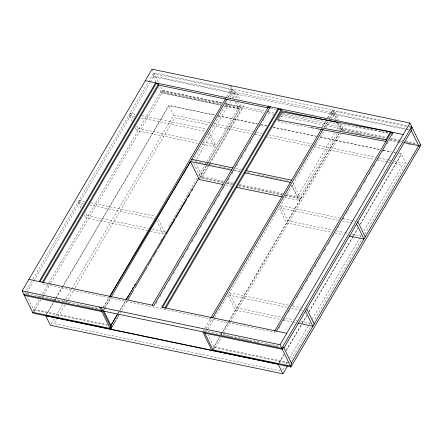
<?xml version="1.0" encoding="UTF-8"?>
<svg xmlns="http://www.w3.org/2000/svg" width="443" height="443" viewBox="0 0 443 443"><rect width="100%" height="100%" fill="white"/><g stroke="black" fill="none" stroke-linecap="round" stroke-linejoin="round"><path stroke-width="0.33" stroke-dasharray="2.21 1.66" d="M24.603 293.294L32.638 279.588M32.987 278.99L153.815 72.785L411.697 126.615M80.903 208.06L78.239 202.623L79.518 200.441L84.906 201.565M132.269 121.509L129.306 115.468L130.585 113.286L135.979 114.41M156.041 82.116L153.001 75.908L154.28 73.726L231.772 89.901L230.493 92.083L233.533 98.291M26.763 292.906L26.065 294.097L25.65 293.249L99.094 308.583M27.112 292.308L33.413 281.56M33.762 280.962L149.917 82.73M150.271 82.132L153.416 76.761L230.908 92.936L228.461 97.117M147.63 230.665L85.637 217.723L86.917 215.542L85.139 211.92M198.027 143.371L136.704 130.569L137.983 128.387L136.505 125.369M39.062 299.645L33.463 309.197L107.583 324.669M40.457 297.259L48.508 283.526M48.857 282.927L160.815 91.862L220.786 104.376M33.236 311.141L33.878 310.045L27.411 296.849M33.762 311.983L41.094 299.468M42.489 297.081L43.536 295.293M43.885 294.7L50.524 283.376M50.873 282.778L162.974 91.468L160.36 86.136M46.354 314.403L53.354 302.458M54.755 300.072L55.453 298.875M55.801 298.277L62.103 287.529M62.452 286.931L168.833 105.384L214.722 114.964M45.767 315.826L53.813 302.087M54.162 301.495L55.563 299.103M55.912 298.504L168.944 105.611L214.833 115.191M51.089 324.071L54.24 318.694M55.635 316.308L62.635 304.363M64.036 301.971L65.437 299.584M65.785 298.986L173.567 115.047L168.833 105.384M57.579 317.62L54.079 323.584L280.43 370.835M57.928 317.022L64.922 305.089M66.666 302.104L67.718 300.315M68.067 299.717L74.706 288.382M75.061 287.784L174.703 117.733L208.487 124.788M103.025 307.885L109.316 297.148M226.766 96.712L231.307 88.96M103.618 309.79L104.664 308.001M105.013 307.409L110.595 297.884M228.411 96.818L232.83 89.276M103.557 310.272L104.255 309.081M104.603 308.483L110.9 297.735M192.65 161.141L228.145 100.572M229.884 97.604L233.71 91.07L236.125 91.574L239.973 99.426M195.064 161.645L196.111 159.868M196.454 159.27L230.559 101.076M232.298 98.108L236.125 91.574M150.327 231.229L163.129 233.898L164.408 231.717L158.19 219.036M202.069 144.213L214.196 146.744L215.475 144.562L209.262 131.881M117.949 313.434L119.699 310.449M120.047 309.851L125.297 300.891M160.632 240.588L161.684 238.799M164.835 233.422L166.23 231.036M168.683 226.855L197.368 177.892M198.769 175.506L206.466 162.371M206.815 161.773L238.306 108.037L224.828 105.224M238.699 108.84L224.546 105.883L238.722 108.884L239.979 106.652L225.155 103.562M206.311 165.555L200.048 176.242L223.66 181.17M206.659 164.962L241.108 106.17L264.72 111.099M119.981 313.256L127.313 300.742M199.256 177.97L207.285 164.264M207.634 163.666L240.46 107.643L237.802 102.222M199.322 179.559L200.601 177.377L222.868 182.023M223.189 182.682L200.928 178.036L207.889 166.158M208.232 165.566L209.279 163.783M209.628 163.19L241.989 107.965L239.624 103.141M209.423 164.868L202.462 176.746L196.249 164.065M209.772 164.275L243.523 106.674L242.044 103.656M156.047 303.372L157.448 300.985M159.895 296.81L161.994 293.227M164.442 289.052L165.837 286.66M169.337 280.696L170.732 278.309M173.18 274.128L175.278 270.551M177.726 266.37L180.174 262.195M182.621 258.014L184.72 254.437M187.167 250.256L188.568 247.87M192.063 241.906L193.464 239.519M195.911 235.338L198.01 231.761M200.457 227.58L201.858 225.194M205.353 219.224L206.754 216.837M209.201 212.662L211.3 209.079M213.747 204.904L216.195 200.723M218.643 196.548L220.741 192.965M223.189 188.79L224.584 186.403M228.084 180.434L229.485 178.047M231.933 173.872L234.026 170.289M236.479 166.114L237.874 163.727M241.374 157.758L242.77 155.371M245.217 151.19L247.316 147.613M249.763 143.432L252.211 139.257M254.659 135.082L256.757 131.499M259.554 126.726L260.606 124.932M263.053 120.756L265.501 116.581M267.949 112.4L270.047 108.823M279.184 120.54L283.138 113.79L282.169 111.979M321.751 127.446L325.577 120.911M327.316 117.943L331.148 111.409L333.557 111.913L329.73 118.447M203.121 331.226L204.516 328.844M204.865 328.246L210.802 318.118M322.554 127.401L326.17 121.238M328.141 117.866L332.682 110.119L337.405 119.765M204.295 332.145L211.975 319.032M324.176 127.556L327.92 121.166M329.315 118.785L334.205 110.44L338.945 120.114M324.514 127.351L328.091 121.244M205.076 332.538L206.034 330.904L279.483 346.238M333.413 113.613L334.67 111.381L408.114 126.715M207.85 329.365L206.449 331.752L206.034 330.904M208.199 328.767L214.501 318.019M214.849 317.421L324.359 130.535M325.76 128.149L329.609 121.581M331.353 118.597L333.806 114.416L405.229 129.323M334.714 133.044L297.486 196.581L291.859 185.108M336.802 129.478L338.541 126.51L337.062 123.492M337.129 133.548L299.894 197.085L286.405 194.272M339.216 129.982L340.955 127.014L281.587 114.621M284.328 197.301L299.175 200.402L300.454 198.22L285.608 195.119M219.446 337.3L213.847 346.852L289.993 362.745M221.195 334.315L228.195 322.371M228.544 321.773L338.751 133.692M340.501 130.707L341.204 129.517L383.655 138.377M213.321 348.126L219.606 337.4M221.356 334.421L222.054 333.23M222.403 332.632L228.339 322.498M228.688 321.906L339.05 133.559M340.789 130.596L341.835 128.808L339.177 123.381M212.989 349.887L214.268 347.705L207.8 334.504M356.443 133.459L341.619 130.364L342.899 128.182L386.025 137.186M213.448 350.828L221.483 337.123M223.577 333.546L230.21 322.222M230.559 321.624L340.567 133.891M342.312 130.912L343.358 129.123L340.468 123.22M278.985 328.363L281.084 324.785M283.531 320.605L284.927 318.218M288.426 312.254L289.822 309.867M292.269 305.687L294.368 302.109M296.816 297.929L299.263 293.753M301.716 289.572L303.809 285.995M306.257 281.814L307.658 279.428M310.106 275.253L312.553 271.072M315.001 266.896L317.099 263.314M319.547 259.138L320.948 256.752M324.442 250.782L325.843 248.396M328.291 244.22L330.389 240.638M332.837 236.462L335.285 232.282M337.732 228.106L339.831 224.523M342.627 219.75L343.679 217.962M346.127 213.781L348.575 209.605M351.022 205.43L353.121 201.847M355.917 197.074L356.964 195.28M359.766 190.507L361.859 186.929M364.307 182.749L366.405 179.171M369.207 174.392L371.3 170.815M373.754 166.634L375.149 164.248M377.597 160.073L379.695 156.49M382.492 151.716L384.59 148.134M387.038 143.958L388.439 141.572M391.933 135.602L392.985 133.814M278.885 362.944L283.78 354.583M286.233 350.402L301.982 323.528M302.331 322.93L306.877 315.167M308.976 311.584L353.071 236.335M353.42 235.737L357.623 228.571M360.07 224.391L401.364 153.92L399.337 153.499M279.345 362.573L284.245 354.212M286.344 350.629L306.639 315.992M309.087 311.811L353.182 236.562M353.531 235.964L358.431 227.608M360.53 224.02L401.474 154.147L399.448 153.727M282.484 369.922L285.281 365.148M285.63 364.556L287.38 361.571M289.473 357.988L308.705 325.173M309.053 324.575L310.106 322.786M312.199 319.204L359.749 238.057M360.098 237.465L361.848 234.48M363.947 230.897L402.405 165.267L392.947 163.29M289.567 362.457L310.565 326.624M313.013 322.443L361.654 239.43M364.805 234.059L406.098 163.589L401.364 153.92M103.385 307.292L109.404 297.22M118.032 313.522L119.095 311.745M119.449 311.152L125.823 300.487M283.138 113.79L387.985 133.033M310.094 127.462L278.52 121.664L277.877 120.457M408.789 126.853L411.486 127.418M153.001 75.908L230.493 92.083M408.878 129.367L333.391 113.563L336.453 119.815M405.904 129.467L408.601 130.026M270.8 108.485L276.15 109.604M355.591 126.183L388.007 132.95M268.093 111.802L274.843 113.214M221.782 102.859L162.487 90.477L161.23 92.709L221.201 105.229M162.509 90.527L221.805 102.903M225.177 103.607L240.001 106.702M390.737 138.166L402.87 140.702M405.561 141.262L416.342 143.515M162.974 91.468L221.594 103.706M225.637 104.554L263.574 112.472M268.297 113.458L273.696 114.582M280.441 115.994L385.139 137.845M390.527 138.969L399.963 140.94M400.633 141.079L401.984 141.361M406.026 142.209L408.047 142.629M408.723 142.768L416.808 144.457M389.718 139.645L401.175 142.031M221.179 105.179L161.208 92.659L158.777 87.697M357.119 133.598L359.14 134.019M359.81 134.163L361.831 134.583M389.458 140.353L397.548 142.037M398.218 142.181L401.591 142.884M408.33 144.291L410.351 144.711M218.1 115.667L257.444 123.879M260.822 124.583L266.902 125.856M272.982 127.124L316.224 136.151M320.283 136.998L379.74 149.407M383.117 150.116L391.23 151.805M393.932 152.37L395.283 152.652M218.211 115.894L257.555 124.106M260.933 124.81L267.013 126.083M273.093 127.351L316.335 136.378M320.394 137.225L379.85 149.634M383.228 150.343L391.341 152.032M394.043 152.597L395.394 152.879M173.567 115.047L210.746 122.805M214.124 123.514L253.33 131.698M256.713 132.402L262.118 133.531M268.879 134.943L311.462 143.831M314.846 144.54L375.681 157.237M379.058 157.941L388.522 159.917M389.198 160.061L391.224 160.482M394.608 161.186L406.098 163.589M212.54 125.629L251.729 133.814M255.107 134.517L260.512 135.647M266.592 136.915L310.515 146.085M313.893 146.788L374.025 159.342M377.403 160.045L387.542 162.16M388.218 162.304L389.569 162.587M142.042 115.678L206.731 129.184M129.306 115.468L134.7 116.598M141.439 118.004L206.122 131.505M137.983 128.387L199.306 141.19M202.672 141.893L215.475 144.562M235.626 168.506L241.695 169.769M196.022 161.845L198.049 162.271M198.724 162.409L200.745 162.83M201.421 162.974L213.565 165.51M219.639 166.778L229.756 168.888M234.48 169.874L240.549 171.142M247.299 172.548L250.672 173.252M258.092 174.802L266.863 176.635M267.539 176.774L269.56 177.2M270.236 177.338L272.262 177.759M272.932 177.903L274.959 178.324M275.635 178.463L288.454 181.143M233.671 170.544L239.741 171.812M227.708 182.018L233.782 183.286M239.176 184.41L283.033 193.563M226.916 182.87L232.315 183.995M239.059 185.401L282.235 194.416M226.561 183.385L232.636 184.653M238.705 185.922L281.886 194.937M285.259 195.64L300.775 198.879L292.502 181.984M225.637 185.052L231.706 186.32M340.329 218.144L280.358 205.624L287.756 220.725L332.903 230.15M343.026 218.704L353.132 220.813M353.807 220.957L355.153 221.234M338.38 220.182L279.079 207.806L286.477 222.907L331.624 232.331M342.422 221.029L353.874 223.422M336.27 230.853L344.361 232.536M345.031 232.68L347.727 233.239M351.77 234.087L361.876 236.197M334.997 233.035L343.081 234.724M90.976 202.833L155.659 216.334M78.239 202.623L83.627 203.747M89.696 205.015L155.056 218.659M86.917 215.542L148.233 228.344M152.276 229.186L164.408 231.717M288.587 305.155L229.291 292.779L236.689 307.879L281.837 317.299M292.629 305.997L304.086 308.389M287.308 307.337L228.012 294.96L235.41 310.061L279.882 319.342M291.35 308.178L300.786 310.15M301.461 310.294L302.807 310.571M285.203 318.002L293.288 319.691M295.985 320.256L297.331 320.538M300.703 321.241L310.133 323.207M283.249 320.045L293.36 322.155M294.03 322.299L295.381 322.576M27.411 294.379L28.762 294.661M37.522 296.489L45.607 298.178M46.277 298.316L48.298 298.737M48.974 298.881L50.995 299.302M51.67 299.44L53.692 299.867M54.367 300.005L67.17 302.68M67.84 302.818L69.861 303.239M77.951 304.928L82.664 305.914M83.339 306.052L85.361 306.473M86.036 306.617L88.057 307.038M88.733 307.176L90.754 307.603M91.424 307.741L99.514 309.43M219.927 334.565L221.949 334.986M222.624 335.13L224.645 335.55M225.321 335.689L227.342 336.115M228.012 336.254L230.033 336.674M230.709 336.818L240.815 338.928M241.49 339.067L243.512 339.488M244.187 339.631L246.208 340.052M246.884 340.191L248.905 340.612M249.575 340.756L253.617 341.597M254.293 341.741L256.314 342.162M256.99 342.301L259.011 342.727M266.42 344.272L275.181 346.099M275.856 346.243L277.877 346.664M33.878 310.045L107.328 325.378M214.268 347.705L287.712 363.033M338.275 123.542L341.619 130.364M331.148 111.409L335.29 119.865M291.865 185.484L299.175 200.402M231.074 85.693L237.559 98.922M229.552 85.372L236.03 98.606M235.355 102.012L238.722 108.884M207.684 133.459L214.196 146.744M152.06 69.197L158.533 82.415M193.829 163.55L200.928 178.036M274.472 331.442L274.931 332.388L42.462 283.858L42.002 282.916M130.585 113.286L133.548 119.328M135.226 127.551L136.704 130.569M156.617 220.614L163.129 233.898M164.586 308.505L165.051 309.447M79.518 200.441L82.182 205.879M84.159 214.705L85.637 217.723M331.403 112.3L231.556 91.457L232.431 93.251L332.278 114.095L331.403 112.3"/><path stroke-width="0.66" d="M22.15 290.901L152.06 69.197L409.941 123.027L420.85 145.304L290.94 367.003L33.059 313.173L22.15 290.901L280.026 344.732L290.94 367.003M39.172 281.56L155.62 82.83L156.036 83.683L158.45 84.187L42.351 282.318M39.936 281.814L156.036 83.683M43.165 282.667L158.91 85.128L158.035 83.334M109.665 296.55L225.72 98.496M110.944 297.286L227.015 99.204M117.6 314.032L110.955 325.372L117.683 314.115M125.995 299.701L128.448 295.52M129.146 294.324L129.843 293.133M130.895 291.339L131.593 290.148M132.296 288.952L133.343 287.158M134.395 285.37L135.093 284.173M111.597 327.56L115.789 320.411M116.487 319.22L117.539 317.432M118.237 316.236L118.934 315.045M128.01 299.551L133.952 289.417M134.65 288.227L147.22 266.775M147.918 265.579L152.11 258.43M152.807 257.239L156.999 250.085M157.697 248.894L165.377 235.781M166.081 234.591L175.157 219.091M175.854 217.901L186.68 199.428M187.732 197.639L189.826 194.062M191.919 190.484L192.616 189.294M152.231 305.255L268.331 107.123L267.915 106.276M270.33 106.78L153.882 305.509L28.884 279.411M162.526 307.403L278.625 109.271L278.204 108.424L161.756 307.149L286.759 333.247M164.94 307.907L281.034 109.775L278.625 109.271M165.748 308.256L281.499 110.717L280.618 108.928M210.802 318.118L321.629 128.979M212.673 317.841L323.03 129.511M386.446 140.935L385.798 139.728L390.416 131.848L403.208 134.517M274.821 330.843L390.92 132.712L390.505 131.864M276.471 331.098L392.919 132.368M280.026 344.732L409.941 123.027M411.697 126.615L281.787 348.32L23.905 294.484M410.905 129.788L412.156 127.556M283.941 347.927L411.292 130.591M282.916 373.803L278.182 364.14L45.651 315.599L50.386 325.262L282.916 373.803L287.468 366.04M291.339 363.027L418.69 145.692L403.866 142.596M420.39 144.357L419.111 146.539L410.877 129.738M109.759 296.627L190.496 161.534L231.645 170.123M126.177 299.894L198.769 178.424M391.058 133.055L390.416 131.848L282.169 111.979L277.556 119.854L385.798 139.728M310.764 127.584L314.126 128.204M315.466 128.448L386.086 141.411M145.332 80.687L390.416 131.848M268.331 107.123L270.141 107.499M390.92 132.712L392.731 133.088M158.91 85.128L268.12 107.926M281.499 110.717L338.031 122.517M191.775 159.347L232.924 167.941M246.419 170.754L291.621 180.19M244.464 172.798L290.342 182.378M222.94 184.487L199.322 179.559L190.496 161.534M236.429 187.306L282.307 196.88M349.145 235.986L363.969 239.082L356.571 223.981M298.073 323.141L312.902 326.236L305.504 311.136M24.371 295.431L101.862 311.606M204.755 333.086L282.246 349.261L283.526 347.079L291.754 363.88L290.475 366.062L212.989 349.887M32.599 312.232L110.091 328.407L111.37 326.225L103.728 310.626M357.85 221.799L365.248 236.9M306.783 308.954L314.181 324.055M204.295 332.145L213.448 350.828M202.772 331.824L211.926 350.513M101.165 307.392L112.079 329.67M99.642 307.077L110.551 329.348"/></g></svg>
